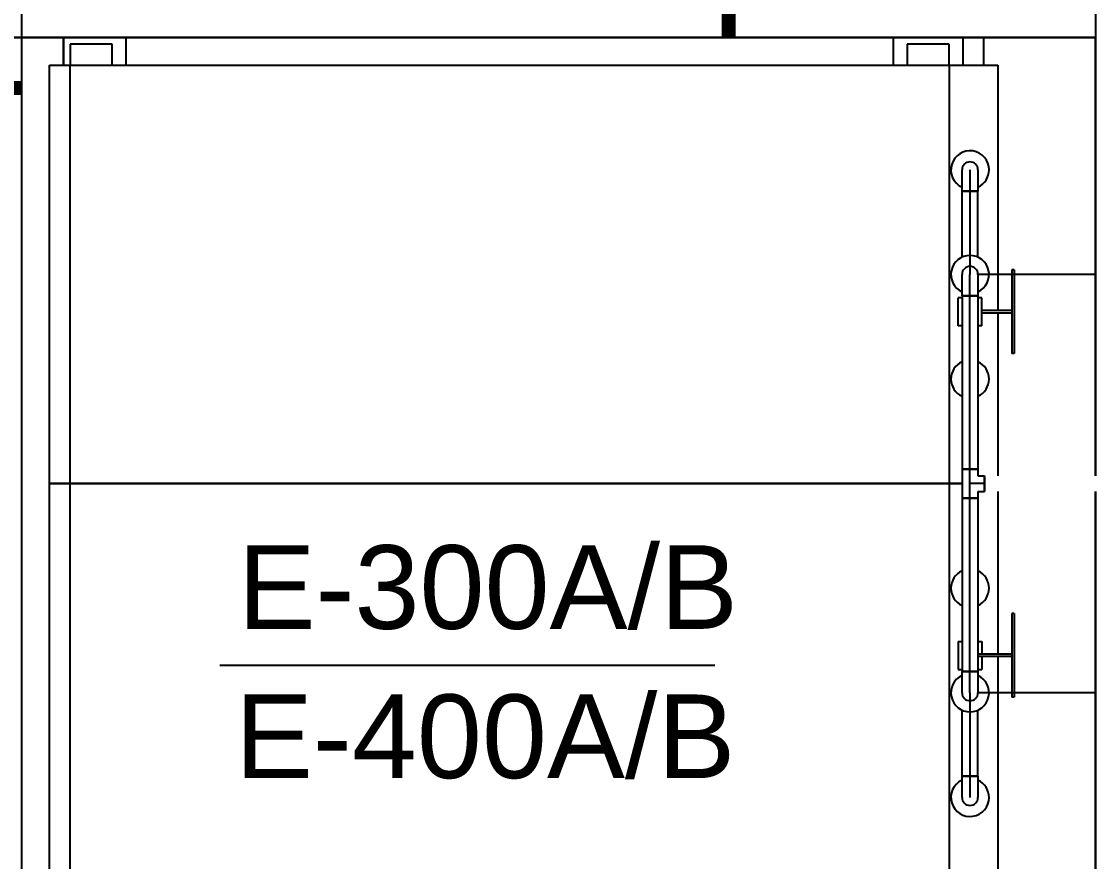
# Model space of a CAD drawing. Header units: inches. Extents: x 517790 to 538444, y 301815 to 302461.
# Drawn here: x 517871.7 to 517879.66, y 302310.21 to 302316.43 of the extents above; entities that cross this region are included whole.
import ezdxf

# ---------------------------------------------------------------- set-up
doc = ezdxf.new("R2010")
doc.units = ezdxf.units.IN
doc.header["$MEASUREMENT"] = 0
doc.linetypes.add('BLAST PROOF PARTITION-EMBED 1_DWG$0$DIVIDE2', pattern=[0.625, 0.25, -0.125, 0, -0.125, 0, -0.125])
doc.layers.add('电气-接地设计-接地线', color=3, linetype='接地线')
doc.layers.add('硅胶总平面底图 工艺装置区', color=253, linetype='Continuous')
doc.styles.add('EESLTYPE', font='TXT.shx')
doc.styles.get("Standard").update_dxf_attribs({"font": 'arial.ttf'})
doc.linetypes.add('接地线', pattern='A,500,["/",EESLTYPE,S=200,R=0,X=0,Y=-100],-200,60,-200', length=960)

msp = doc.modelspace()

# ---------------------------------------------------------------- linework, layer by layer
at = {"layer": '电气-接地设计-接地线', "color": 1, "linetype": '接地线', "ltscale": 0.005, "const_width": 0.1033}
for points in [[(517876.942, 302316.3127), (517876.942, 302319.6193)], [(517870.5382, 302315.9578), (517871.7024, 302315.937)]]:
    msp.add_lwpolyline(points, dxfattribs=at)
at = {"layer": '硅胶总平面底图 工艺装置区', "linetype": 'BLAST PROOF PARTITION-EMBED 1_DWG$0$DIVIDE2', "lineweight": -3, "ltscale": 400}
msp.add_line((517871.7027, 302347.9323), (517871.7027, 302284.8998), dxfattribs=at)
at = {"layer": '硅胶总平面底图 工艺装置区', "color": 253, "linetype": 'Continuous', "lineweight": -3}
for p, q in [((517879.6592, 302317.1394), (517879.6592, 302316.3127)), ((517879.6592, 302317.1394), (517879.6592, 302316.3127)), ((517871.186, 302316.3127), (517872.0127, 302316.3127)), ((517871.186, 302316.3127), (517872.0127, 302316.3127)), ((517879.6592, 302316.3127), (517871.186, 302316.3127)), ((517871.186, 302316.3127), (517879.6592, 302316.3127)), ((517872.0127, 302316.3127), (517872.0127, 302316.106)), ((517872.0127, 302316.106), (517872.0127, 302316.3127)), ((517872.4777, 302316.106), (517872.4777, 302316.3127)), ((517872.4777, 302316.106), (517872.4777, 302316.3127)), ((517878.1609, 302316.3127), (517878.1609, 302316.106)), ((517878.1609, 302316.3127), (517878.1609, 302316.106)), ((517878.6776, 302316.106), (517878.6776, 302316.3127)), ((517878.6776, 302316.106), (517878.6776, 302316.3127)), ((517878.8326, 302316.106), (517878.8326, 302316.3127)), ((517878.8326, 302316.106), (517878.8326, 302316.3127)), ((517878.8326, 302316.3127), (517879.6592, 302316.3127)), ((517878.8326, 302316.3127), (517879.6592, 302316.3127)), ((517879.6592, 302316.3127), (517879.6592, 302313.0651)), ((517879.6592, 302313.0651), (517879.6592, 302316.3127)), ((517872.0643, 302316.261), (517872.0643, 302316.106)), ((517872.0643, 302316.261), (517872.0643, 302316.106)), ((517872.3743, 302316.261), (517872.0643, 302316.261)), ((517872.3743, 302316.261), (517872.0643, 302316.261)), ((517872.3743, 302316.106), (517872.3743, 302316.261)), ((517872.3743, 302316.106), (517872.3743, 302316.261)), ((517878.5743, 302316.261), (517878.2643, 302316.261)), ((517878.5743, 302316.261), (517878.2643, 302316.261)), ((517878.2643, 302316.261), (517878.2643, 302316.106)), ((517878.2643, 302316.261), (517878.2643, 302316.106)), ((517878.5743, 302316.106), (517878.5743, 302316.261)), ((517878.5743, 302316.106), (517878.5743, 302316.261)), ((517871.9093, 302316.106), (517872.0643, 302316.106)), ((517871.9093, 302316.106), (517872.0643, 302316.106)), ((517871.9093, 302313.0061), (517871.9093, 302316.106)), ((517871.9093, 302313.0061), (517871.9093, 302316.106)), ((517872.0643, 302316.106), (517878.5743, 302316.106)), ((517872.0643, 302316.106), (517878.5743, 302316.106)), ((517872.0643, 302313.0061), (517872.0643, 302316.106)), ((517872.0643, 302313.0061), (517872.0643, 302316.106)), ((517878.5743, 302316.106), (517878.5743, 302313.0061)), ((517878.5743, 302316.106), (517878.5743, 302313.0061)), ((517878.5743, 302316.106), (517878.9359, 302316.106)), ((517878.5743, 302316.106), (517878.9359, 302316.106)), ((517878.9359, 302316.106), (517878.9359, 302314.2879)), ((517878.9359, 302316.106), (517878.9359, 302314.2879)), ((517878.6702, 302315.1736), (517878.6702, 302315.3311)), ((517878.7293, 302315.3311), (517878.7293, 302315.1736)), ((517878.7883, 302315.3311), (517878.7883, 302315.1736)), ((517878.6702, 302315.1736), (517878.7883, 302315.1736)), ((517878.6702, 302314.6842), (517878.6702, 302315.1736)), ((517878.7883, 302315.1736), (517878.6702, 302315.1736)), ((517878.7293, 302315.1736), (517878.7293, 302314.6971)), ((517878.7293, 302315.1736), (517878.7293, 302315.1736)), ((517878.7293, 302315.1736), (517878.7293, 302315.1736)), ((517878.7883, 302314.6842), (517878.7883, 302315.1736)), ((517878.7293, 302314.6971), (517878.7293, 302314.6642)), ((517878.7293, 302314.6642), (517878.7293, 302314.6642)), ((517878.7293, 302314.6642), (517878.7293, 302314.5561)), ((517878.6702, 302314.3986), (517878.6702, 302314.5561)), ((517878.7293, 302314.3986), (517878.7293, 302314.5561)), ((517878.8374, 302314.5561), (517878.7854, 302314.5561)), ((517878.7883, 302314.5561), (517878.7883, 302314.3986)), ((517878.8374, 302314.5561), (517878.8374, 302314.5561)), ((517879.6592, 302314.5561), (517878.8374, 302314.5561)), ((517879.0382, 302314.5891), (517879.0382, 302313.9691)), ((517879.0558, 302314.5891), (517879.0382, 302314.5891)), ((517879.0558, 302314.5891), (517879.0558, 302313.9691)), ((517878.6702, 302314.3825), (517878.6414, 302314.3825)), ((517878.6414, 302314.1758), (517878.6414, 302314.3825)), ((517878.6702, 302314.3986), (517878.7883, 302314.3986)), ((517878.7883, 302314.3986), (517878.6702, 302314.3986)), ((517878.6702, 302314.3986), (517878.6702, 302313.1142)), ((517878.7293, 302314.3986), (517878.7293, 302314.3986)), ((517878.7293, 302314.3986), (517878.7293, 302314.3986)), ((517878.7293, 302313.1142), (517878.7293, 302314.3986)), ((517878.7883, 302314.3986), (517878.7883, 302313.1142)), ((517878.8171, 302314.3825), (517878.7883, 302314.3825)), ((517878.8171, 302314.1758), (517878.8171, 302314.3825)), ((517879.0382, 302314.2879), (517878.8171, 302314.2879)), ((517879.0382, 302314.2703), (517878.8171, 302314.2703)), ((517878.9359, 302314.2703), (517878.9359, 302313.0651)), ((517878.9359, 302314.2703), (517878.9359, 302313.0651)), ((517878.6702, 302314.1758), (517878.6414, 302314.1758)), ((517878.8171, 302314.1758), (517878.7883, 302314.1758)), ((517879.0558, 302313.9691), (517879.0382, 302313.9691)), ((517878.6702, 302313.1142), (517878.7883, 302313.1142)), ((517878.6702, 302313.1142), (517878.6702, 302312.898)), ((517878.7883, 302313.1142), (517878.6702, 302313.1142)), ((517878.7293, 302313.1142), (517878.7293, 302313.1142)), ((517878.7293, 302312.898), (517878.7293, 302313.1142)), ((517878.7293, 302313.1142), (517878.7293, 302313.1142)), ((517878.7883, 302313.1142), (517878.7883, 302313.0651)), ((517878.7883, 302313.0651), (517878.8374, 302313.0651)), ((517878.8374, 302313.0651), (517878.8374, 302312.947)), ((517878.8374, 302313.0061), (517878.8374, 302313.0651)), ((517872.0643, 302313.0061), (517871.9093, 302313.0061)), ((517871.9093, 302313.0061), (517872.0643, 302313.0061)), ((517871.9093, 302309.9061), (517871.9093, 302313.0061)), ((517871.9093, 302309.9061), (517871.9093, 302313.0061)), ((517871.9093, 302313.0061), (517872.0643, 302313.0061)), ((517871.9093, 302313.0061), (517872.0643, 302313.0061)), ((517878.5743, 302313.0061), (517872.0643, 302313.0061)), ((517872.0643, 302313.0061), (517878.5743, 302313.0061)), ((517872.0643, 302313.0061), (517878.5743, 302313.0061)), ((517872.0643, 302313.0061), (517878.5743, 302313.0061)), ((517872.0643, 302309.9061), (517872.0643, 302313.0061)), ((517872.0643, 302309.9061), (517872.0643, 302313.0061)), ((517878.6702, 302313.0061), (517878.5743, 302313.0061)), ((517878.5743, 302313.0061), (517878.6702, 302313.0061)), ((517878.5743, 302313.0061), (517878.6702, 302313.0061)), ((517878.5743, 302313.0061), (517878.6702, 302313.0061)), ((517878.5743, 302313.0061), (517878.5743, 302309.9061)), ((517878.5743, 302313.0061), (517878.5743, 302309.9061)), ((517878.8374, 302313.0061), (517878.7293, 302313.0061)), ((517878.7883, 302312.947), (517878.7883, 302312.898)), ((517878.7883, 302312.947), (517878.8374, 302312.947)), ((517878.8374, 302313.0061), (517878.8374, 302313.0061)), ((517878.8374, 302312.947), (517878.8374, 302313.0061)), ((517878.9359, 302312.947), (517878.9359, 302311.7418)), ((517878.9359, 302312.947), (517878.9359, 302311.7418)), ((517879.6592, 302312.947), (517879.6592, 302305.8319)), ((517879.6592, 302305.8319), (517879.6592, 302312.947)), ((517878.6702, 302312.898), (517878.7883, 302312.898)), ((517878.7883, 302312.8979), (517878.6702, 302312.8979)), ((517878.6702, 302312.8979), (517878.6702, 302311.6136)), ((517878.7293, 302312.8979), (517878.7293, 302312.898)), ((517878.7293, 302311.6136), (517878.7293, 302312.8979)), ((517878.7883, 302312.8979), (517878.7883, 302311.6136)), ((517879.0382, 302312.043), (517879.0382, 302311.423)), ((517879.0558, 302312.043), (517879.0382, 302312.043)), ((517879.0558, 302312.043), (517879.0558, 302311.423)), ((517878.6414, 302311.8364), (517878.6702, 302311.8364)), ((517878.6414, 302311.8364), (517878.6414, 302311.6297)), ((517878.7883, 302311.8364), (517878.8171, 302311.8364)), ((517878.8171, 302311.8364), (517878.8171, 302311.7418)), ((517879.0382, 302311.7418), (517878.7883, 302311.7418)), ((517879.0382, 302311.7242), (517878.7883, 302311.7242)), ((517878.8171, 302311.7242), (517878.8171, 302311.6297)), ((517878.9359, 302311.7242), (517878.9359, 302309.9061)), ((517878.9359, 302311.7242), (517878.9359, 302309.9061)), ((517878.6414, 302311.6297), (517878.6702, 302311.6297)), ((517878.7883, 302311.6136), (517878.6702, 302311.6136)), ((517878.6702, 302311.6136), (517878.7883, 302311.6136)), ((517878.6702, 302311.4561), (517878.6702, 302311.6136)), ((517878.7293, 302311.6136), (517878.7293, 302311.6136)), ((517878.7293, 302311.6136), (517878.7293, 302311.6136)), ((517878.7293, 302311.4561), (517878.7293, 302311.6136)), ((517878.7883, 302311.6297), (517878.8171, 302311.6297)), ((517878.7883, 302311.6136), (517878.7883, 302311.4561)), ((517878.7293, 302311.4561), (517878.7293, 302311.348)), ((517878.8374, 302311.4561), (517878.7854, 302311.4561)), ((517878.8374, 302311.4561), (517878.8374, 302311.4561)), ((517879.6592, 302311.4561), (517878.8374, 302311.4561)), ((517879.0558, 302311.423), (517879.0382, 302311.423)), ((517878.7293, 302311.348), (517878.7293, 302311.315)), ((517878.7293, 302311.348), (517878.7293, 302311.348)), ((517878.7293, 302311.348), (517878.7293, 302311.348)), ((517878.6702, 302310.8386), (517878.6702, 302311.328)), ((517878.7293, 302311.315), (517878.7293, 302310.8386)), ((517878.7883, 302310.8386), (517878.7883, 302311.328)), ((517878.7883, 302310.8386), (517878.6702, 302310.8386)), ((517878.6702, 302310.6811), (517878.6702, 302310.8386)), ((517878.6702, 302310.8386), (517878.7883, 302310.8386)), ((517878.7293, 302310.8386), (517878.7293, 302310.8386)), ((517878.7293, 302310.8386), (517878.7293, 302310.8386)), ((517878.7293, 302310.8386), (517878.7293, 302310.6811)), ((517878.7883, 302310.8386), (517878.7883, 302310.6811))]:
    msp.add_line(p, q, dxfattribs=at)
at = {"layer": '硅胶总平面底图 工艺装置区', "color": 253}
msp.add_line((517873.1718, 302311.66), (517876.8398, 302311.66), dxfattribs=at)
at = {"layer": '硅胶总平面底图 工艺装置区', "color": 253, "linetype": 'Continuous', "lineweight": -3}
for centre, radius, start, end in [((517878.7293, 302315.3311), 0.1411, 0, 245.25347), ((517878.7293, 302315.3311), 0.0591, 0, 180), ((517878.7293, 302315.3311), 0.0591, 0, 180), ((517878.7293, 302315.3311), 0.1411, 294.74653, 0), ((517878.7293, 302314.5561), 0.1411, 294.74653, 245.25347), ((517878.7293, 302314.5561), 0.0591, 0, 180), ((517878.7293, 302314.5561), 0.0591, 0, 180), ((517878.7293, 302313.7811), 0.1411, 114.74653, 245.25347), ((517878.7293, 302313.7811), 0.1411, 0, 65.25347), ((517878.7293, 302313.7811), 0.1411, 294.74653, 0), ((517878.7293, 302312.2311), 0.1411, 114.74653, 245.25347), ((517878.7293, 302312.2311), 0.1411, 0, 65.25347), ((517878.7293, 302312.2311), 0.1411, 294.74653, 0), ((517878.7293, 302311.4561), 0.1411, 114.74653, 65.25347), ((517878.7293, 302311.4561), 0.0591, 180, 0), ((517878.7293, 302311.4561), 0.0591, 180, 0), ((517878.7293, 302310.6811), 0.1411, 114.74653, 0), ((517878.7293, 302310.6811), 0.1411, 0, 65.25347), ((517878.7293, 302310.6811), 0.0591, 180, 0), ((517878.7293, 302310.6811), 0.0591, 180, 0)]:
    msp.add_arc(centre, radius, start, end, dxfattribs=at)

# ---------------------------------------------------------------- texts
at = {"layer": '硅胶总平面底图 工艺装置区', "color": 9}
for s, p in [('E-300A/B', (517873.3037, 302311.93)), ('E-400A/B', (517873.2843, 302310.8242))]:
    msp.add_text(s, height=0.61999, dxfattribs=at).set_placement(p)

doc.saveas('drawing.dxf')
